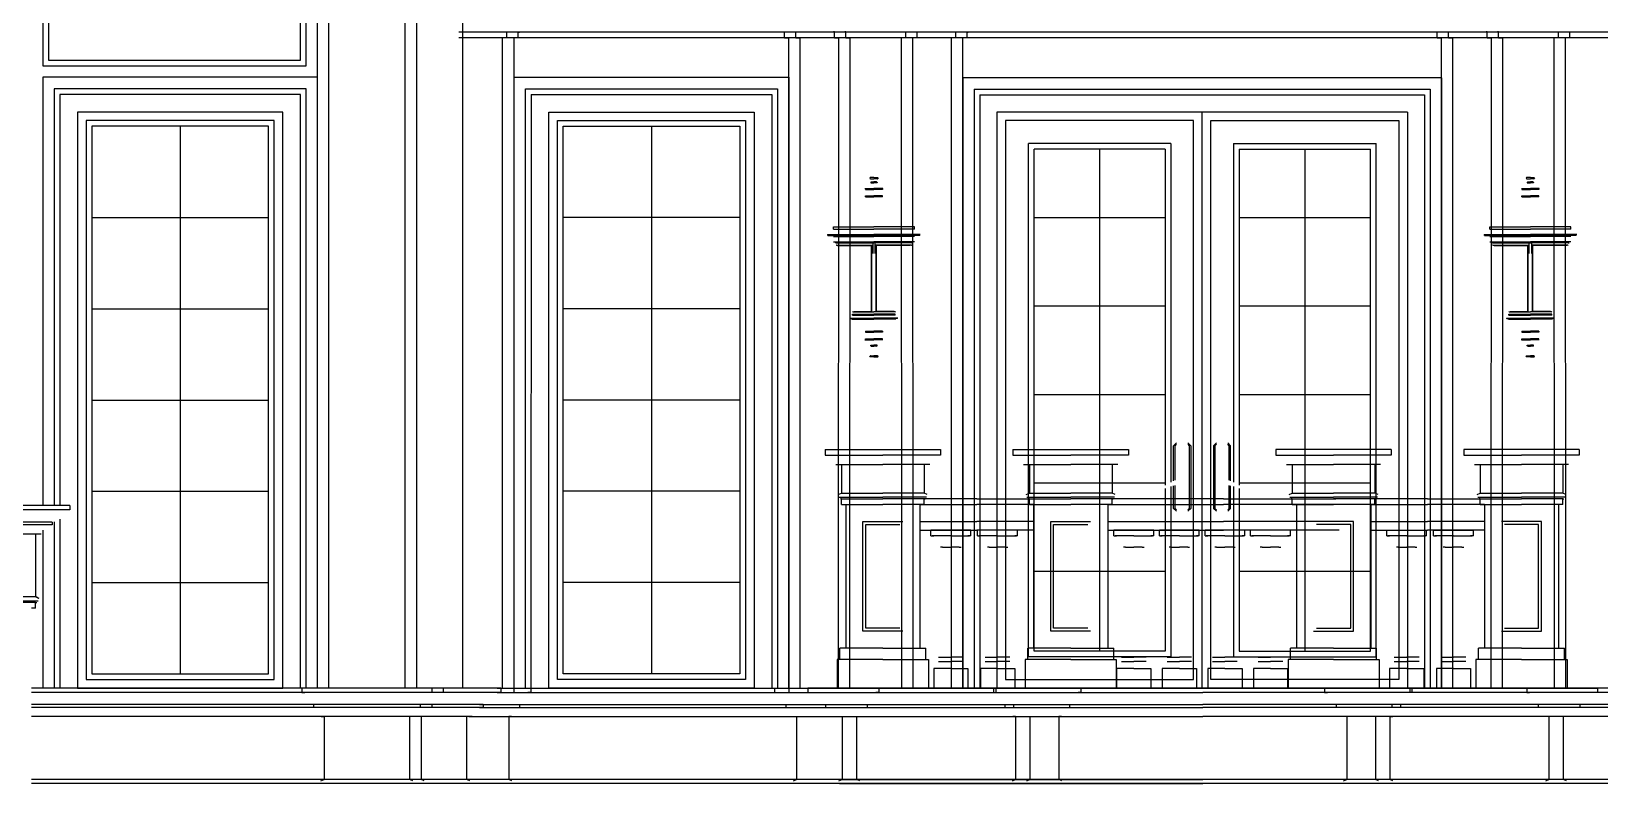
# Model space of a CAD drawing. Header units: metres. Extents: x 0 to 1539, y 0 to 641.
# Drawn here: x 871.4 to 1146.5, y 291.2 to 423.1 of the extents above; entities that cross this region are included whole.
import ezdxf

# ---------------------------------------------------------------- set-up
doc = ezdxf.new("R2010")
doc.units = ezdxf.units.M

msp = doc.modelspace()

# ---------------------------------------------------------------- linework, layer by layer
at = {"layer": 'EL-Balcony'}
for p, q in [((1010.63, 349.83), (1010.63, 348.83)), ((1030.88, 349.83), (1030.88, 348.83)), ((1043.59, 349.83), (1043.59, 348.83)), ((1063.84, 349.83), (1063.84, 348.83)), ((1089.7, 349.83), (1089.7, 348.83)), ((1109.95, 349.83), (1109.95, 348.83)), ((1122.66, 349.83), (1122.66, 348.83)), ((1142.91, 349.83), (1142.91, 348.83)), ((1010.63, 348.83), (1020.75, 348.83)), ((1012.5, 347.2), (1013.5, 347.2)), ((1013.5, 347.2), (1013.5, 342.2)), ((1013.5, 347.2), (1020.75, 347.2)), ((1030.88, 348.83), (1020.75, 348.83)), ((1028, 347.2), (1020.75, 347.2)), ((1028, 347.2), (1028, 342.2)), ((1029, 347.2), (1028, 347.2)), ((1043.59, 348.83), (1053.71, 348.83)), ((1045.46, 347.2), (1046.46, 347.2)), ((1046.46, 347.2), (1046.46, 342.2)), ((1046.46, 347.2), (1053.71, 347.2)), ((1063.84, 348.83), (1053.71, 348.83)), ((1060.96, 347.2), (1053.71, 347.2)), ((1060.96, 347.2), (1060.96, 342.2)), ((1061.96, 347.2), (1060.96, 347.2)), ((1089.7, 348.83), (1099.83, 348.83)), ((1091.58, 347.2), (1092.58, 347.2)), ((1092.58, 347.2), (1092.58, 342.2)), ((1092.58, 347.2), (1099.83, 347.2)), ((1109.95, 348.83), (1099.83, 348.83)), ((1107.08, 347.2), (1099.83, 347.2)), ((1107.08, 347.2), (1107.08, 342.2)), ((1108.08, 347.2), (1107.08, 347.2)), ((1122.66, 348.83), (1132.79, 348.83)), ((1124.54, 347.2), (1125.54, 347.2)), ((1125.54, 347.2), (1125.54, 342.2)), ((1125.54, 347.2), (1132.79, 347.2)), ((1142.91, 348.83), (1132.79, 348.83)), ((1140.04, 347.2), (1132.79, 347.2)), ((1140.04, 347.2), (1140.04, 342.2)), ((1141.04, 347.2), (1140.04, 347.2)), ((1012.95, 341.92), (1013.5, 342.2)), ((1013.06, 341.45), (1020.75, 341.45)), ((1013.5, 341.2), (1013.31, 341.2)), ((1013.5, 342.2), (1020.75, 342.2)), ((1013.5, 340.2), (1013.5, 341.2)), ((1013.5, 341.2), (1020.75, 341.2)), ((1028, 342.2), (1020.75, 342.2)), ((1028.44, 341.45), (1020.75, 341.45)), ((1028, 341.2), (1020.75, 341.2)), ((1037.23, 341.2, 1.76), (1027.83, 341.2, 1.88)), ((1028.55, 341.92), (1028, 342.2)), ((1028, 341.2), (1028.19, 341.2)), ((1028, 340.2), (1028, 341.2)), ((1037.23, 341.2, 1.52), (1046.64, 341.2, 1.65)), ((1045.92, 341.92), (1046.46, 342.2)), ((1046.02, 341.45), (1053.71, 341.45)), ((1046.46, 341.2), (1046.27, 341.2)), ((1046.46, 342.2), (1053.71, 342.2)), ((1046.46, 340.2), (1046.46, 341.2)), ((1046.46, 341.2), (1053.71, 341.2)), ((1060.96, 342.2), (1053.71, 342.2)), ((1061.4, 341.45), (1053.71, 341.45)), ((1060.96, 341.2), (1053.71, 341.2)), ((1080.52, 341.2, 1.54), (1060.79, 341.2, 1.71)), ((1061.51, 341.92), (1060.96, 342.2)), ((1060.96, 341.2), (1061.15, 341.2)), ((1060.96, 340.2), (1060.96, 341.2)), ((1080.52, 341.2, 1.54), (1100.24, 341.2, 1.71)), ((1092.03, 341.92), (1092.58, 342.2)), ((1092.14, 341.45), (1099.83, 341.45)), ((1092.58, 341.2), (1092.39, 341.2)), ((1092.58, 342.2), (1099.83, 342.2)), ((1092.58, 340.2), (1092.58, 341.2)), ((1092.58, 341.2), (1099.83, 341.2)), ((1107.08, 342.2), (1099.83, 342.2)), ((1107.51, 341.45), (1099.83, 341.45)), ((1107.08, 341.2), (1099.83, 341.2)), ((1116.31, 341.2, 1.52), (1106.9, 341.2, 1.65)), ((1107.62, 341.92), (1107.08, 342.2)), ((1107.08, 341.2), (1107.26, 341.2)), ((1107.08, 340.2), (1107.08, 341.2)), ((1116.31, 341.2, 1.76), (1125.71, 341.2, 1.88)), ((1124.99, 341.92), (1125.54, 342.2)), ((1125.1, 341.45), (1132.79, 341.45)), ((1125.54, 341.2), (1125.35, 341.2)), ((1125.54, 342.2), (1132.79, 342.2)), ((1125.54, 340.2), (1125.54, 341.2)), ((1125.54, 341.2), (1132.79, 341.2)), ((1140.04, 342.2), (1132.79, 342.2)), ((1140.48, 341.45), (1132.79, 341.45)), ((1140.04, 341.2), (1132.79, 341.2)), ((1140.59, 341.92), (1140.04, 342.2)), ((1140.04, 341.2), (1140.23, 341.2)), ((1140.04, 340.2), (1140.04, 341.2)), ((1013.5, 340.2), (1014.25, 340.2)), ((1014.25, 340.2), (1020.75, 340.2)), ((1027.25, 340.2), (1020.75, 340.2)), ((1028, 340.2), (1027.25, 340.2)), ((1046.46, 340.2), (1047.21, 340.2)), ((1047.21, 340.2), (1053.71, 340.2)), ((1060.21, 340.2), (1053.71, 340.2)), ((1060.96, 340.2), (1060.21, 340.2)), ((1092.58, 340.2), (1093.33, 340.2)), ((1093.33, 340.2), (1099.83, 340.2)), ((1106.33, 340.2), (1099.83, 340.2)), ((1107.08, 340.2), (1106.33, 340.2)), ((1125.54, 340.2), (1126.29, 340.2)), ((1126.29, 340.2), (1132.79, 340.2)), ((1139.29, 340.2), (1132.79, 340.2)), ((1140.04, 340.2), (1139.29, 340.2)), ((1027.25, 335.7, 1.83), (1037.23, 335.7, 1.85)), ((1029.19, 334.7, -2.69), (1029.19, 335.7, -2.69)), ((1036.19, 335.7, -2.69), (1029.19, 335.7, -2.69)), ((1036.19, 334.7, -2.69), (1036.19, 335.7, -2.69)), ((1047.21, 335.7, 1.6), (1037.23, 335.7, 1.61)), ((1037.39, 334.7, -2.69), (1037.39, 335.7, -2.69)), ((1044.39, 335.7, -2.69), (1037.39, 335.7, -2.69)), ((1044.39, 334.7, -2.69), (1044.39, 335.7, -2.69)), ((1060.21, 335.7, 1.65), (1080.52, 335.7, 1.76)), ((1061.27, 334.7, -2.69), (1061.27, 335.7, -2.69)), ((1068.27, 335.7, -2.69), (1061.27, 335.7, -2.69)), ((1068.27, 334.7, -2.69), (1068.27, 335.7, -2.69)), ((1069.27, 334.7, -2.69), (1069.27, 335.7, -2.69)), ((1076.27, 335.7, -2.69), (1069.27, 335.7, -2.69)), ((1076.27, 334.7, -2.69), (1076.27, 335.7, -2.69)), ((1077.27, 334.7, -2.69), (1077.27, 335.7, -2.69)), ((1084.27, 335.7, -2.69), (1077.27, 335.7, -2.69)), ((1100.82, 335.7, 1.65), (1080.52, 335.7, 1.76)), ((1084.27, 334.7, -2.69), (1084.27, 335.7, -2.69)), ((1085.27, 334.7, -2.69), (1085.27, 335.7, -2.69)), ((1092.27, 335.7, -2.69), (1085.27, 335.7, -2.69)), ((1092.27, 334.7, -2.69), (1092.27, 335.7, -2.69)), ((1106.33, 335.7, 1.6), (1116.31, 335.7, 1.61)), ((1109.15, 334.7, -2.69), (1109.15, 335.7, -2.69)), ((1109.15, 335.7, -2.69), (1116.15, 335.7, -2.69)), ((1116.15, 334.7, -2.69), (1116.15, 335.7, -2.69)), ((1126.29, 335.7, 1.83), (1116.31, 335.7, 1.85)), ((1117.35, 334.7, -2.69), (1117.35, 335.7, -2.69)), ((1117.35, 335.7, -2.69), (1124.35, 335.7, -2.69)), ((1124.35, 334.7, -2.69), (1124.35, 335.7, -2.69)), ((1029.19, 334.7, -2.69), (1029.69, 334.7, -2.69)), ((1032.69, 334.7, 23.13), (1029.4, 334.7, 23.22)), ((1032.69, 334.7, 23.13), (1035.97, 334.7, 23.22)), ((1036.19, 334.7, -2.69), (1035.69, 334.7, -2.69)), ((1037.39, 334.7, -2.69), (1037.89, 334.7, -2.69)), ((1040.89, 334.7, 23.13), (1037.61, 334.7, 23.22)), ((1040.89, 334.7, 23.13), (1044.18, 334.7, 23.22)), ((1044.39, 334.7, -2.69), (1043.89, 334.7, -2.69)), ((1061.27, 334.7, -2.69), (1061.77, 334.7, -2.69)), ((1064.77, 334.7, 23.13), (1061.49, 334.7, 23.22)), ((1064.77, 334.7, 23.13), (1068.05, 334.7, 23.22)), ((1068.27, 334.7, -2.69), (1067.77, 334.7, -2.69)), ((1069.27, 334.7, -2.69), (1069.77, 334.7, -2.69)), ((1072.77, 334.7, 23.13), (1069.49, 334.7, 23.22)), ((1072.77, 334.7, 23.13), (1076.05, 334.7, 23.22)), ((1076.27, 334.7, -2.69), (1075.77, 334.7, -2.69)), ((1077.27, 334.7, -2.69), (1077.77, 334.7, -2.69)), ((1080.77, 334.7, 23.13), (1077.49, 334.7, 23.22)), ((1080.77, 334.7, 23.13), (1084.05, 334.7, 23.22)), ((1084.27, 334.7, -2.69), (1083.77, 334.7, -2.69)), ((1085.27, 334.7, -2.69), (1085.77, 334.7, -2.69)), ((1088.77, 334.7, 23.13), (1085.49, 334.7, 23.22)), ((1088.77, 334.7, 23.13), (1092.05, 334.7, 23.22)), ((1092.27, 334.7, -2.69), (1091.77, 334.7, -2.69)), ((1109.15, 334.7, -2.69), (1109.65, 334.7, -2.69)), ((1112.65, 334.7, 23.13), (1109.36, 334.7, 23.22)), ((1112.65, 334.7, 23.13), (1115.93, 334.7, 23.22)), ((1116.15, 334.7, -2.69), (1115.65, 334.7, -2.69)), ((1117.35, 334.7, -2.69), (1117.85, 334.7, -2.69)), ((1120.85, 334.7, 23.13), (1117.57, 334.7, 23.22)), ((1120.85, 334.7, 23.13), (1124.14, 334.7, 23.22)), ((1124.35, 334.7, -2.69), (1123.85, 334.7, -2.69)), ((1031.22, 332.7, -2.69), (1030.89, 332.7, -2.69)), ((1031.22, 332.7, 23.19), (1032.69, 332.7, 23.11)), ((1034.15, 332.7, 23.19), (1032.69, 332.7, 23.11)), ((1034.15, 332.7, -2.69), (1034.49, 332.7, -2.69)), ((1039.43, 332.7, -2.69), (1039.09, 332.7, -2.69)), ((1039.43, 332.7, 23.19), (1040.89, 332.7, 23.11)), ((1042.36, 332.7, 23.19), (1040.89, 332.7, 23.11)), ((1042.36, 332.7, -2.69), (1042.69, 332.7, -2.69)), ((1063.3, 332.7, -2.69), (1062.97, 332.7, -2.69)), ((1063.3, 332.7, 23.19), (1064.77, 332.7, 23.11)), ((1066.24, 332.7, 23.19), (1064.77, 332.7, 23.11)), ((1066.24, 332.7, -2.69), (1066.57, 332.7, -2.69)), ((1071.3, 332.7, -2.69), (1070.97, 332.7, -2.69)), ((1071.3, 332.7, 23.19), (1072.77, 332.7, 23.11)), ((1074.24, 332.7, 23.19), (1072.77, 332.7, 23.11)), ((1074.24, 332.7, -2.69), (1074.57, 332.7, -2.69)), ((1079.3, 332.7, -2.69), (1078.97, 332.7, -2.69)), ((1079.3, 332.7, 23.19), (1080.77, 332.7, 23.11)), ((1082.24, 332.7, 23.19), (1080.77, 332.7, 23.11)), ((1082.24, 332.7, -2.69), (1082.57, 332.7, -2.69)), ((1087.3, 332.7, -2.69), (1086.97, 332.7, -2.69)), ((1087.3, 332.7, 23.19), (1088.77, 332.7, 23.11)), ((1090.24, 332.7, 23.19), (1088.77, 332.7, 23.11)), ((1090.24, 332.7, -2.69), (1090.57, 332.7, -2.69)), ((1111.18, 332.7, -2.69), (1110.85, 332.7, -2.69)), ((1111.18, 332.7, 23.19), (1112.65, 332.7, 23.11)), ((1114.11, 332.7, 23.19), (1112.65, 332.7, 23.11)), ((1114.11, 332.7, -2.69), (1114.45, 332.7, -2.69)), ((1119.39, 332.7, -2.69), (1119.05, 332.7, -2.69)), ((1119.39, 332.7, 23.19), (1120.85, 332.7, 23.11)), ((1122.32, 332.7, 23.19), (1120.85, 332.7, 23.11)), ((1122.32, 332.7, -2.69), (1122.65, 332.7, -2.69)), ((1013.21, 313), (1013.21, 315)), ((1014.25, 315), (1013.21, 315)), ((1020.75, 315), (1014.25, 315)), ((1020.75, 315), (1027.25, 315)), ((1027.25, 315), (1028.29, 315)), ((1028.29, 313), (1028.29, 315)), ((1046.17, 313), (1046.17, 315)), ((1047.21, 315), (1046.17, 315)), ((1053.71, 315), (1047.21, 315)), ((1053.71, 315), (1060.21, 315)), ((1060.21, 315), (1061.25, 315)), ((1061.25, 313), (1061.25, 315)), ((1092.29, 313), (1092.29, 315)), ((1093.33, 315), (1092.29, 315)), ((1099.83, 315), (1093.33, 315)), ((1099.83, 315), (1106.33, 315)), ((1106.33, 315), (1107.37, 315)), ((1107.37, 313), (1107.37, 315)), ((1125.25, 313), (1125.25, 315)), ((1126.29, 315), (1125.25, 315)), ((1132.79, 315), (1126.29, 315)), ((1132.79, 315), (1139.29, 315)), ((1139.29, 315), (1140.33, 315)), ((1140.33, 313), (1140.33, 315)), ((1020.75, 313), (1013.21, 313)), ((1020.75, 313), (1028.29, 313)), ((1029.69, 311.43, -2.55), (1029.69, 308, -2.55)), ((1032.69, 311.43, -2.6), (1029.69, 311.43, -2.52)), ((1030.52, 313.42, -2.55), (1030.74, 313.42, -2.55)), ((1030.52, 312.67, -2.52), (1032.69, 312.67, -2.68)), ((1030.74, 313.42, -2.52), (1032.69, 313.42, -2.68)), ((1034.63, 313.42, -2.52), (1032.69, 313.42, -2.68)), ((1034.85, 312.67, -2.52), (1032.69, 312.67, -2.68)), ((1032.69, 311.43, -2.6), (1035.69, 311.43, -2.52)), ((1034.85, 313.42, -2.55), (1034.63, 313.42, -2.55)), ((1035.69, 311.43, -2.55), (1035.69, 308, -2.55)), ((1037.89, 311.43, -2.55), (1037.89, 308, -2.55)), ((1040.89, 311.43, -2.6), (1037.89, 311.43, -2.52)), ((1038.73, 313.42, -2.55), (1038.95, 313.42, -2.55)), ((1038.73, 312.67, -2.52), (1040.89, 312.67, -2.68)), ((1038.95, 313.42, -2.52), (1040.89, 313.42, -2.68)), ((1042.84, 313.42, -2.52), (1040.89, 313.42, -2.68)), ((1043.06, 312.67, -2.52), (1040.89, 312.67, -2.68)), ((1040.89, 311.43, -2.6), (1043.89, 311.43, -2.52)), ((1043.06, 313.42, -2.55), (1042.84, 313.42, -2.55)), ((1043.89, 311.43, -2.55), (1043.89, 308, -2.55)), ((1053.71, 313), (1046.17, 313)), ((1053.71, 313), (1061.25, 313)), ((1061.77, 311.43, -2.55), (1061.77, 308, -2.55)), ((1064.77, 311.43, -2.6), (1061.77, 311.43, -2.52)), ((1062.61, 313.42, -2.55), (1062.82, 313.42, -2.55)), ((1062.61, 312.67, -2.52), (1064.77, 312.67, -2.68)), ((1062.82, 313.42, -2.52), (1064.77, 313.42, -2.68)), ((1066.71, 313.42, -2.52), (1064.77, 313.42, -2.68)), ((1066.93, 312.67, -2.52), (1064.77, 312.67, -2.68)), ((1064.77, 311.43, -2.6), (1067.77, 311.43, -2.52)), ((1066.93, 313.42, -2.55), (1066.71, 313.42, -2.55)), ((1067.77, 311.43, -2.55), (1067.77, 308, -2.55)), ((1069.77, 311.43, -2.55), (1069.77, 308, -2.55)), ((1072.77, 311.43, -2.6), (1069.77, 311.43, -2.52)), ((1070.61, 313.42, -2.55), (1070.82, 313.42, -2.55)), ((1070.61, 312.67, -2.52), (1072.77, 312.67, -2.68)), ((1070.82, 313.42, -2.52), (1072.77, 313.42, -2.68)), ((1074.71, 313.42, -2.52), (1072.77, 313.42, -2.68)), ((1074.93, 312.67, -2.52), (1072.77, 312.67, -2.68)), ((1072.77, 311.43, -2.6), (1075.77, 311.43, -2.52)), ((1074.93, 313.42, -2.55), (1074.71, 313.42, -2.55)), ((1075.77, 311.43, -2.55), (1075.77, 308, -2.55)), ((1077.77, 311.43, -2.55), (1077.77, 308, -2.55)), ((1080.77, 311.43, -2.6), (1077.77, 311.43, -2.52)), ((1078.61, 313.42, -2.55), (1078.82, 313.42, -2.55)), ((1078.61, 312.67, -2.52), (1080.77, 312.67, -2.68)), ((1078.82, 313.42, -2.52), (1080.77, 313.42, -2.68)), ((1082.71, 313.42, -2.52), (1080.77, 313.42, -2.68)), ((1082.93, 312.67, -2.52), (1080.77, 312.67, -2.68)), ((1080.77, 311.43, -2.6), (1083.77, 311.43, -2.52)), ((1082.93, 313.42, -2.55), (1082.71, 313.42, -2.55)), ((1083.77, 311.43, -2.55), (1083.77, 308, -2.55)), ((1085.77, 311.43, -2.55), (1085.77, 308, -2.55)), ((1088.77, 311.43, -2.6), (1085.77, 311.43, -2.52)), ((1086.61, 313.42, -2.55), (1086.82, 313.42, -2.55)), ((1086.61, 312.67, -2.52), (1088.77, 312.67, -2.68)), ((1086.82, 313.42, -2.52), (1088.77, 313.42, -2.68)), ((1090.71, 313.42, -2.52), (1088.77, 313.42, -2.68)), ((1090.93, 312.67, -2.52), (1088.77, 312.67, -2.68)), ((1088.77, 311.43, -2.6), (1091.77, 311.43, -2.52)), ((1090.93, 313.42, -2.55), (1090.71, 313.42, -2.55)), ((1091.77, 311.43, -2.55), (1091.77, 308, -2.55)), ((1099.83, 313), (1092.29, 313)), ((1099.83, 313), (1107.37, 313)), ((1109.65, 311.43, -2.55), (1109.65, 308, -2.55)), ((1112.65, 311.43, -2.6), (1109.65, 311.43, -2.52)), ((1110.48, 313.42, -2.55), (1110.7, 313.42, -2.55)), ((1110.48, 312.67, -2.52), (1112.65, 312.67, -2.68)), ((1110.7, 313.42, -2.52), (1112.65, 313.42, -2.68)), ((1114.59, 313.42, -2.52), (1112.65, 313.42, -2.68)), ((1114.81, 312.67, -2.52), (1112.65, 312.67, -2.68)), ((1112.65, 311.43, -2.6), (1115.65, 311.43, -2.52)), ((1114.81, 313.42, -2.55), (1114.59, 313.42, -2.55)), ((1115.65, 311.43, -2.55), (1115.65, 308, -2.55)), ((1117.85, 311.43, -2.55), (1117.85, 308, -2.55)), ((1120.85, 311.43, -2.6), (1117.85, 311.43, -2.52)), ((1118.69, 313.42, -2.55), (1118.91, 313.42, -2.55)), ((1118.69, 312.67, -2.52), (1120.85, 312.67, -2.68)), ((1118.91, 313.42, -2.52), (1120.85, 313.42, -2.68)), ((1122.8, 313.42, -2.52), (1120.85, 313.42, -2.68)), ((1123.02, 312.67, -2.52), (1120.85, 312.67, -2.68)), ((1120.85, 311.43, -2.6), (1123.85, 311.43, -2.52)), ((1123.02, 313.42, -2.55), (1122.8, 313.42, -2.55)), ((1123.85, 311.43, -2.55), (1123.85, 308, -2.55)), ((1132.79, 313), (1125.25, 313)), ((1132.79, 313), (1140.33, 313)), ((1014.25, 308), (1020.75, 308)), ((1027.25, 308), (1020.75, 308)), ((1029.69, 308, -2.55), (1035.69, 308, -2.69)), ((1035.69, 308, -2.69), (1035.69, 308, -2.69)), ((1037.89, 308, -2.55), (1043.89, 308, -2.69)), ((1043.89, 308, -2.69), (1043.89, 308, -2.69)), ((1047.21, 308), (1053.71, 308)), ((1060.21, 308), (1053.71, 308)), ((1061.77, 308, -2.55), (1067.77, 308, -2.69)), ((1067.77, 308, -2.69), (1067.77, 308, -2.69)), ((1069.77, 308, -2.55), (1075.77, 308, -2.69)), ((1075.77, 308, -2.69), (1075.77, 308, -2.69)), ((1077.77, 308, -2.55), (1083.77, 308, -2.69)), ((1083.77, 308, -2.69), (1083.77, 308, -2.69)), ((1085.77, 308, -2.55), (1091.77, 308, -2.69)), ((1091.77, 308, -2.69), (1091.77, 308, -2.69)), ((1093.33, 308), (1099.83, 308)), ((1106.33, 308), (1099.83, 308)), ((1109.65, 308, -2.69), (1109.65, 308, -2.69)), ((1115.65, 308, -2.55), (1109.65, 308, -2.69)), ((1117.85, 308, -2.69), (1117.85, 308, -2.69)), ((1123.85, 308, -2.55), (1117.85, 308, -2.69)), ((1126.29, 308), (1132.79, 308)), ((1139.29, 308), (1132.79, 308))]:
    msp.add_line(p, q, dxfattribs=at)
at = {"layer": 'EL-Balcony', "color": 8}
for p, q in [((1027.25, 340.2, 1.89), (1037.23, 340.2, 1.76)), ((1047.21, 340.2, 1.65), (1037.23, 340.2, 1.52)), ((1060.21, 340.2, 1.71), (1080.52, 340.2, 1.54)), ((1100.82, 340.2, 1.71), (1080.52, 340.2, 1.54)), ((1106.33, 340.2, 1.65), (1116.31, 340.2, 1.52)), ((1126.29, 340.2, 1.89), (1116.31, 340.2, 1.76)), ((1027.25, 337.2, 4.51), (1037.23, 337.2, 4.37)), ((1047.21, 337.2, 4.27), (1037.23, 337.2, 4.14)), ((1060.21, 337.2, 4.33), (1080.52, 337.2, 4.16)), ((1100.82, 337.2, 4.33), (1080.52, 337.2, 4.16)), ((1106.33, 337.2, 4.27), (1116.31, 337.2, 4.14)), ((1126.29, 337.2, 4.51), (1116.31, 337.2, 4.37))]:
    msp.add_line(p, q, dxfattribs=at)
at = {"layer": 'EL-Balcony'}
for points in [[(1010.63, 349.83), (1030.88, 349.83)], [(1043.59, 349.83), (1063.84, 349.83)], [(1109.95, 349.83), (1089.7, 349.83)], [(1142.91, 349.83), (1122.66, 349.83)], [(1014.25, 340.2), (1014.25, 315)], [(1027.25, 340.2), (1027.25, 315)], [(1047.21, 340.2), (1047.21, 315)], [(1060.21, 340.2), (1060.21, 315)], [(1093.33, 340.2), (1093.33, 315)], [(1106.33, 340.2), (1106.33, 315)], [(1126.29, 340.2), (1126.29, 315)], [(1139.29, 340.2), (1139.29, 315)], [(1024.25, 318), (1017.25, 318), (1017.25, 337.2), (1024.25, 337.2)], [(1023.75, 318.5), (1017.75, 318.5), (1017.75, 336.7), (1023.75, 336.7)], [(1057.21, 318), (1050.21, 318), (1050.21, 337.2), (1057.21, 337.2)], [(1056.71, 318.5), (1050.71, 318.5), (1050.71, 336.7), (1056.71, 336.7)], [(1096.33, 318), (1103.33, 318), (1103.33, 337.2), (1096.33, 337.2)], [(1096.83, 318.5), (1102.83, 318.5), (1102.83, 336.7), (1096.83, 336.7)], [(1129.29, 318), (1136.29, 318), (1136.29, 337.2), (1129.29, 337.2)], [(1129.79, 318.5), (1135.79, 318.5), (1135.79, 336.7), (1129.79, 336.7)], [(1013.21, 313), (1012.75, 313), (1012.75, 308), (1014.25, 308)], [(1028.29, 313), (1028.75, 313), (1028.75, 308), (1027.25, 308)], [(1046.17, 313), (1045.71, 313), (1045.71, 308), (1047.21, 308)], [(1061.25, 313), (1061.71, 313), (1061.71, 308), (1060.21, 308)], [(1092.29, 313), (1091.83, 313), (1091.83, 308), (1093.33, 308)], [(1107.37, 313), (1107.83, 313), (1107.83, 308), (1106.33, 308)], [(1125.25, 313), (1124.79, 313), (1124.79, 308), (1126.29, 308)], [(1140.33, 313), (1140.79, 313), (1140.79, 308), (1139.29, 308)]]:
    msp.add_lwpolyline(points, dxfattribs=at)
at = {"layer": 'EL-Door'}
for p, q in [((1058.78, 402.5), (1058.78, 314.5, -1.02)), ((1094.78, 402.5), (1094.78, 314.5, -1.02)), ((1047.3, 390.5, -1.02), (1070.26, 390.5, -1.02)), ((1083.3, 390.5, -1.02), (1106.26, 390.5, -1.02)), ((1047.3, 375, -1.02), (1070.26, 375, -1.02)), ((1083.3, 375, -1.02), (1106.26, 375, -1.02)), ((1047.3, 359.5, -1.02), (1070.26, 359.5, -1.02)), ((1083.3, 359.5, -1.02), (1106.26, 359.5, -1.02)), ((1047.3, 344, -1.02), (1070.26, 344, -1.02)), ((1083.3, 344, -1.02), (1106.26, 344, -1.02)), ((1047.3, 328.5, -1.02), (1070.26, 328.5, -1.02)), ((1083.3, 328.5, -1.02), (1106.26, 328.5, -1.02))]:
    msp.add_line(p, q, dxfattribs=at)
at = {"layer": 'EL-Door', "color": 1}
for points in [[(1040.77, 409), (1040.77, 308), (1112.77, 308)], [(1112.77, 409), (1040.77, 409)], [(1076.77, 308), (1076.77, 409)], [(1112.77, 409), (1112.77, 308)]]:
    msp.add_lwpolyline(points, dxfattribs=at)
at = {"layer": 'EL-Door', "color": 8}
for points in [[(1042.27, 407.5), (1042.27, 309.5), (1075.27, 309.5), (1075.27, 407.5)], [(1111.27, 407.5), (1111.27, 309.5), (1078.27, 309.5), (1078.27, 407.5)]]:
    msp.add_lwpolyline(points, close=True, dxfattribs=at)
at = {"layer": 'EL-Door', "elevation": -1.02}
for points in [[(1071.26, 343.33), (1071.26, 313.5), (1046.3, 313.5), (1046.3, 403.5)], [(1070.26, 343), (1070.26, 314.5), (1047.3, 314.5), (1047.3, 402.5)], [(1070.26, 402.5), (1070.26, 343.58)], [(1071.26, 403.5), (1071.26, 344.08)], [(1082.26, 343.33), (1082.26, 313.5), (1107.3, 313.5), (1107.3, 403.5)], [(1082.26, 403.5), (1082.26, 344.08)], [(1083.26, 343), (1083.26, 314.5), (1106.3, 314.5), (1106.3, 402.5)], [(1083.26, 402.5), (1083.26, 343.58)]]:
    msp.add_lwpolyline(points, dxfattribs=at)
at = {"layer": 'EL-Door'}
for points in [[(1071.26, 403.5), (1046.3, 403.5)], [(1070.26, 402.5), (1047.3, 402.5)], [(1082.26, 403.5), (1107.3, 403.5)], [(1083.26, 402.5), (1106.3, 402.5)]]:
    msp.add_lwpolyline(points, dxfattribs=at)
at = {"layer": 'EL-Door', "color": 8, "ltscale": 0.5, "elevation": -1.02}
for points in [[(1071.76, 344.34), (1071.76, 350.5), (1072.26, 351)], [(1072.01, 344.44), (1072.01, 350.5), (1072.26, 350.75)], [(1074.26, 351), (1074.76, 350.5), (1074.76, 339.5), (1074.26, 339)], [(1074.26, 350.75), (1074.51, 350.5), (1074.51, 339.5), (1074.26, 339.25)], [(1079.26, 351), (1078.76, 350.5), (1078.76, 339.5), (1079.26, 339)], [(1079.26, 350.75), (1079.01, 350.5), (1079.01, 339.5), (1079.26, 339.25)], [(1081.76, 344.34), (1081.76, 350.5), (1081.26, 351)], [(1081.51, 344.44), (1081.51, 350.5), (1081.26, 350.75)], [(1072.26, 339), (1071.76, 339.5), (1071.76, 343.47)], [(1072.26, 339.25), (1072.01, 339.5), (1072.01, 343.51)], [(1081.26, 339.25), (1081.51, 339.5), (1081.51, 343.51)], [(1081.26, 339), (1081.76, 339.5), (1081.76, 343.47)]]:
    msp.add_lwpolyline(points, dxfattribs=at)
at = {"layer": 'EL-Window'}
for p, q in [((897.5, 406.5), (897.5, 310.5)), ((980.17, 406.5), (980.17, 310.5)), ((882, 390.5), (913, 390.5)), ((995.67, 390.5), (964.67, 390.5)), ((882, 374.5), (913, 374.5)), ((995.67, 374.5), (964.67, 374.5)), ((882, 358.5), (913, 358.5)), ((995.67, 358.5), (964.67, 358.5)), ((882, 342.5), (913, 342.5)), ((995.67, 342.5), (964.67, 342.5)), ((882, 326.5), (913, 326.5)), ((995.67, 326.5), (964.67, 326.5))]:
    msp.add_line(p, q, dxfattribs=at)
at = {"layer": 'EL-Window', "color": 1}
for points in [[(879.5, 409), (879.5, 308), (915.5, 308), (915.5, 409)], [(998.17, 409), (998.17, 308), (962.17, 308), (962.17, 409)]]:
    msp.add_lwpolyline(points, close=True, dxfattribs=at)
at = {"layer": 'EL-Window', "color": 8}
for points in [[(881, 407.5), (881, 309.5), (914, 309.5), (914, 407.5)], [(996.67, 407.5), (996.67, 309.5), (963.67, 309.5), (963.67, 407.5)], [(882, 406.5), (882, 310.5), (913, 310.5), (913, 406.5)], [(995.67, 406.5), (995.67, 310.5), (964.67, 310.5), (964.67, 406.5)]]:
    msp.add_lwpolyline(points, close=True, dxfattribs=at)
at = {"layer": 'FP-Hatch'}
for p, q in [((1018.6, 397.32), (1018.54, 397.32)), ((1018.6, 397.32), (1019.2, 397.32)), ((1019.2, 397.51), (1018.62, 397.51)), ((1018.64, 396.57), (1019.2, 396.57)), ((1018.73, 396.76), (1019.2, 396.76)), ((1019.2, 397.51), (1019.78, 397.51)), ((1019.8, 397.32), (1019.2, 397.32)), ((1019.67, 396.76), (1019.2, 396.76)), ((1019.76, 396.57), (1019.2, 396.57)), ((1019.8, 397.32), (1019.86, 397.32)), ((1133.74, 397.32), (1133.68, 397.32)), ((1133.74, 397.32), (1134.34, 397.32)), ((1134.34, 397.51), (1133.76, 397.51)), ((1133.78, 396.57), (1134.34, 396.57)), ((1133.87, 396.76), (1134.34, 396.76)), ((1134.34, 397.51), (1134.92, 397.51)), ((1134.94, 397.32), (1134.34, 397.32)), ((1134.81, 396.76), (1134.34, 396.76)), ((1134.9, 396.57), (1134.34, 396.57)), ((1134.94, 397.32), (1135, 397.32)), ((1017.63, 395.62), (1017.7, 395.62)), ((1017.7, 395.62), (1019.2, 395.62)), ((1017.7, 395.43), (1019.2, 395.43)), ((1017.7, 394.12), (1019.2, 394.12)), ((1017.89, 394.31), (1019.2, 394.31)), ((1020.7, 395.62), (1019.2, 395.62)), ((1020.7, 395.43), (1019.2, 395.43)), ((1020.51, 394.31), (1019.2, 394.31)), ((1020.7, 394.12), (1019.2, 394.12)), ((1020.77, 395.62), (1020.7, 395.62)), ((1132.77, 395.62), (1132.84, 395.62)), ((1132.84, 395.62), (1134.34, 395.62)), ((1132.84, 395.43), (1134.34, 395.43)), ((1132.84, 394.12), (1134.34, 394.12)), ((1133.03, 394.31), (1134.34, 394.31)), ((1135.84, 395.62), (1134.34, 395.62)), ((1135.84, 395.43), (1134.34, 395.43)), ((1135.65, 394.31), (1134.34, 394.31)), ((1135.84, 394.12), (1134.34, 394.12)), ((1135.91, 395.62), (1135.84, 395.62)), ((1012.08, 388.49), (1012.08, 388.87)), ((1012.08, 388.87), (1019.2, 388.87)), ((1012.08, 388.49), (1019.2, 388.49)), ((1026.33, 388.87), (1019.2, 388.87)), ((1026.33, 388.49), (1019.2, 388.49)), ((1026.33, 388.49), (1026.33, 388.87)), ((1127.21, 388.49), (1127.21, 388.87)), ((1127.21, 388.87), (1134.34, 388.87)), ((1127.21, 388.49), (1134.34, 388.49)), ((1141.46, 388.87), (1134.34, 388.87)), ((1141.46, 388.49), (1134.34, 388.49)), ((1141.46, 388.49), (1141.46, 388.87)), ((1011.07, 387.54), (1011.14, 387.54)), ((1011.14, 387.37), (1011.14, 387.54)), ((1011.14, 387.54), (1019.2, 387.54)), ((1011.14, 387.37), (1011.89, 387.37)), ((1011.89, 387.37), (1019.2, 387.37)), ((1012.08, 387.18), (1019.2, 387.18)), ((1012.08, 386.24), (1012.23, 386.24)), ((1012.23, 386.24), (1019.2, 386.24)), ((1012.56, 386.06), (1012.41, 386.06)), ((1012.56, 386.06), (1019.2, 386.06)), ((1012.65, 385.68), (1012.57, 385.68)), ((1012.65, 385.68), (1019.01, 385.68)), ((1012.83, 385.61), (1018.75, 385.61)), ((1018.75, 373.96), (1018.75, 385.68)), ((1018.83, 373.96), (1018.83, 385.68)), ((1027.26, 387.54), (1019.2, 387.54)), ((1026.51, 387.37), (1019.2, 387.37)), ((1026.33, 387.18), (1019.2, 387.18)), ((1026.18, 386.24), (1019.2, 386.24)), ((1025.84, 386.06), (1019.2, 386.06)), ((1025.76, 385.68), (1019.39, 385.68)), ((1019.58, 373.96), (1019.58, 385.68)), ((1019.65, 373.96), (1019.65, 385.68)), ((1025.57, 385.61), (1019.65, 385.61)), ((1025.76, 385.68), (1025.83, 385.68)), ((1025.84, 386.06), (1025.99, 386.06)), ((1026.33, 386.24), (1026.18, 386.24)), ((1027.26, 387.37), (1026.51, 387.37)), ((1027.26, 387.37), (1027.26, 387.54)), ((1027.33, 387.54), (1027.26, 387.54)), ((1126.21, 387.54), (1126.28, 387.54)), ((1126.28, 387.37), (1126.28, 387.54)), ((1126.28, 387.54), (1134.34, 387.54)), ((1126.28, 387.37), (1127.03, 387.37)), ((1127.03, 387.37), (1134.34, 387.37)), ((1127.21, 387.18), (1134.34, 387.18)), ((1127.21, 386.24), (1127.36, 386.24)), ((1127.36, 386.24), (1134.34, 386.24)), ((1127.7, 386.06), (1127.55, 386.06)), ((1127.7, 386.06), (1134.34, 386.06)), ((1127.78, 385.68), (1127.71, 385.68)), ((1127.78, 385.68), (1134.15, 385.68)), ((1127.97, 385.61), (1133.89, 385.61)), ((1133.89, 373.96), (1133.89, 385.68)), ((1133.96, 373.96), (1133.96, 385.68)), ((1142.4, 387.54), (1134.34, 387.54)), ((1141.65, 387.37), (1134.34, 387.37)), ((1141.46, 387.18), (1134.34, 387.18)), ((1141.31, 386.24), (1134.34, 386.24)), ((1140.98, 386.06), (1134.34, 386.06)), ((1140.89, 385.68), (1134.53, 385.68)), ((1134.71, 373.96), (1134.71, 385.68)), ((1134.79, 373.96), (1134.79, 385.68)), ((1140.71, 385.61), (1134.79, 385.61)), ((1140.89, 385.68), (1140.97, 385.68)), ((1140.98, 386.06), (1141.13, 386.06)), ((1141.46, 386.24), (1141.31, 386.24)), ((1142.4, 387.37), (1141.65, 387.37)), ((1142.4, 387.37), (1142.4, 387.54)), ((1142.47, 387.54), (1142.4, 387.54)), ((1014.99, 372.87), (1015.06, 372.87)), ((1015.06, 372.78), (1015.06, 372.87)), ((1015.06, 372.87), (1019.2, 372.87)), ((1015.06, 372.78), (1015.25, 372.78)), ((1015.25, 372.78), (1019.2, 372.78)), ((1015.34, 372.69), (1016.08, 372.69)), ((1015.5, 373.96), (1015.43, 373.93)), ((1015.45, 373.4), (1015.45, 373.58)), ((1015.45, 373.58), (1019.2, 373.58)), ((1015.45, 373.4), (1019.2, 373.4)), ((1015.5, 373.96), (1019.2, 373.96)), ((1015.67, 374.03), (1018.75, 374.03)), ((1016.08, 372.69), (1019.2, 372.69)), ((1022.9, 373.96), (1019.2, 373.96)), ((1022.95, 373.58), (1019.2, 373.58)), ((1022.95, 373.4), (1019.2, 373.4)), ((1023.34, 372.87), (1019.2, 372.87)), ((1023.15, 372.78), (1019.2, 372.78)), ((1022.32, 372.69), (1019.2, 372.69)), ((1022.73, 374.03), (1019.65, 374.03)), ((1023.06, 372.69), (1022.32, 372.69)), ((1022.9, 373.96), (1022.97, 373.93)), ((1022.95, 373.4), (1022.95, 373.58)), ((1023.34, 372.78), (1023.15, 372.78)), ((1023.34, 372.78), (1023.34, 372.87)), ((1023.41, 372.87), (1023.34, 372.87)), ((1130.13, 372.87), (1130.2, 372.87)), ((1130.2, 372.78), (1130.2, 372.87)), ((1130.2, 372.87), (1134.34, 372.87)), ((1130.2, 372.78), (1130.39, 372.78)), ((1130.39, 372.78), (1134.34, 372.78)), ((1130.48, 372.69), (1131.22, 372.69)), ((1130.64, 373.96), (1130.57, 373.93)), ((1130.59, 373.4), (1130.59, 373.58)), ((1130.59, 373.58), (1134.34, 373.58)), ((1130.59, 373.4), (1134.34, 373.4)), ((1130.64, 373.96), (1134.34, 373.96)), ((1130.81, 374.03), (1133.89, 374.03)), ((1131.22, 372.69), (1134.34, 372.69)), ((1138.04, 373.96), (1134.34, 373.96)), ((1138.09, 373.58), (1134.34, 373.58)), ((1138.09, 373.4), (1134.34, 373.4)), ((1138.48, 372.87), (1134.34, 372.87)), ((1138.29, 372.78), (1134.34, 372.78)), ((1137.46, 372.69), (1134.34, 372.69)), ((1137.87, 374.03), (1134.79, 374.03)), ((1138.2, 372.69), (1137.46, 372.69)), ((1138.04, 373.96), (1138.11, 373.93)), ((1138.09, 373.4), (1138.09, 373.58)), ((1138.48, 372.78), (1138.29, 372.78)), ((1138.48, 372.78), (1138.48, 372.87)), ((1138.55, 372.87), (1138.48, 372.87)), ((1017.63, 369.08), (1017.7, 369.08)), ((1017.7, 370.58), (1019.2, 370.58)), ((1017.7, 369.26), (1019.2, 369.26)), ((1017.7, 369.08), (1019.2, 369.08)), ((1017.89, 370.39), (1019.2, 370.39)), ((1020.7, 370.58), (1019.2, 370.58)), ((1020.51, 370.39), (1019.2, 370.39)), ((1020.7, 369.26), (1019.2, 369.26)), ((1020.7, 369.08), (1019.2, 369.08)), ((1020.77, 369.08), (1020.7, 369.08)), ((1132.77, 369.08), (1132.84, 369.08)), ((1132.84, 370.58), (1134.34, 370.58)), ((1132.84, 369.26), (1134.34, 369.26)), ((1132.84, 369.08), (1134.34, 369.08)), ((1133.03, 370.39), (1134.34, 370.39)), ((1135.84, 370.58), (1134.34, 370.58)), ((1135.65, 370.39), (1134.34, 370.39)), ((1135.84, 369.26), (1134.34, 369.26)), ((1135.84, 369.08), (1134.34, 369.08)), ((1135.91, 369.08), (1135.84, 369.08)), ((1018.6, 366.25), (1018.54, 366.25)), ((1018.6, 366.25), (1019.2, 366.25)), ((1019.2, 366.06), (1018.62, 366.06)), ((1018.64, 368.12), (1019.2, 368.12)), ((1018.73, 367.94), (1019.2, 367.94)), ((1019.76, 368.12), (1019.2, 368.12)), ((1019.67, 367.94), (1019.2, 367.94)), ((1019.8, 366.25), (1019.2, 366.25)), ((1019.2, 366.06), (1019.78, 366.06)), ((1019.8, 366.25), (1019.86, 366.25)), ((1133.74, 366.25), (1133.68, 366.25)), ((1133.74, 366.25), (1134.34, 366.25)), ((1134.34, 366.06), (1133.76, 366.06)), ((1133.78, 368.12), (1134.34, 368.12)), ((1133.87, 367.94), (1134.34, 367.94)), ((1134.9, 368.12), (1134.34, 368.12)), ((1134.81, 367.94), (1134.34, 367.94)), ((1134.94, 366.25), (1134.34, 366.25)), ((1134.34, 366.06), (1134.92, 366.06)), ((1134.94, 366.25), (1135, 366.25))]:
    msp.add_line(p, q, dxfattribs=at)
for points in [[(1018.62, 397.51), (1018.54, 397.51), (1018.45, 397.41), (1018.45, 397.41), (1018.54, 397.32)], [(1018.73, 396.76), (1018.64, 396.66), (1018.64, 396.57)], [(1019.67, 396.76), (1019.76, 396.66), (1019.76, 396.57)], [(1019.78, 397.51), (1019.86, 397.51), (1019.95, 397.41), (1019.95, 397.41), (1019.86, 397.32)], [(1133.76, 397.51), (1133.68, 397.51), (1133.59, 397.41), (1133.59, 397.41), (1133.68, 397.32)], [(1133.87, 396.76), (1133.78, 396.66), (1133.78, 396.57)], [(1134.81, 396.76), (1134.9, 396.66), (1134.9, 396.57)], [(1134.92, 397.51), (1135, 397.51), (1135.09, 397.41), (1135.09, 397.41), (1135, 397.32)], [(1017.7, 395.62), (1017.7, 395.43)], [(1017.7, 394.12), (1017.7, 394.31), (1017.89, 394.31)], [(1020.7, 394.12), (1020.7, 394.31), (1020.51, 394.31)], [(1020.7, 395.62), (1020.7, 395.43)], [(1132.84, 395.62), (1132.84, 395.43)], [(1132.84, 394.12), (1132.84, 394.31), (1133.03, 394.31)], [(1135.84, 394.12), (1135.84, 394.31), (1135.65, 394.31)], [(1135.84, 395.62), (1135.84, 395.43)], [(1019.39, 384.18), (1019.39, 386.06), (1019.01, 386.06), (1019.01, 384.18)], [(1134.15, 384.18), (1134.15, 386.06), (1134.53, 386.06), (1134.53, 384.18)], [(1017.7, 370.58), (1017.7, 370.39), (1017.89, 370.39)], [(1017.7, 369.08), (1017.7, 369.26)], [(1020.7, 370.58), (1020.7, 370.39), (1020.51, 370.39)], [(1020.7, 369.08), (1020.7, 369.26)], [(1132.84, 370.58), (1132.84, 370.39), (1133.03, 370.39)], [(1132.84, 369.08), (1132.84, 369.26)], [(1135.84, 370.58), (1135.84, 370.39), (1135.65, 370.39)], [(1135.84, 369.08), (1135.84, 369.26)], [(1018.62, 366.06), (1018.54, 366.06), (1018.45, 366.16), (1018.45, 366.16), (1018.54, 366.25)], [(1018.73, 367.94), (1018.64, 368.03), (1018.64, 368.12)], [(1019.67, 367.94), (1019.76, 368.03), (1019.76, 368.12)], [(1019.78, 366.06), (1019.86, 366.06), (1019.95, 366.16), (1019.95, 366.16), (1019.86, 366.25)], [(1133.76, 366.06), (1133.68, 366.06), (1133.59, 366.16), (1133.59, 366.16), (1133.68, 366.25)], [(1133.87, 367.94), (1133.78, 368.03), (1133.78, 368.12)], [(1134.81, 367.94), (1134.9, 368.03), (1134.9, 368.12)], [(1134.92, 366.06), (1135, 366.06), (1135.09, 366.16), (1135.09, 366.16), (1135, 366.25)]]:
    msp.add_lwpolyline(points, dxfattribs=at)
at = {"layer": 'FP-Proposed Wall', "color": 8}
for p, q in [((937, 308), (937, 435.88)), ((1222.13, 423), (946.38, 423)), ((954.07, 308), (954.07, 422)), ((954.82, 422), (954.07, 422)), ((954.82, 422), (954.82, 423)), ((1005.51, 422), (1005.51, 423)), ((1005.51, 422), (1006.26, 422)), ((1014.28, 423.04), (1014.09, 423.04)), ((1014.28, 422.04), (1014.28, 423.04)), ((1014.28, 422.04), (1015.03, 422.04)), ((1014.96, 308.04), (1015.03, 422.04)), ((1024.79, 422.04), (1024.04, 422.04)), ((1024.1, 308.04), (1024.04, 422.04)), ((1024.78, 423.04), (1024.97, 423.04)), ((1024.79, 422.04), (1024.78, 423.04)), ((1033.55, 422), (1032.8, 422)), ((1033.55, 422), (1033.55, 423)), ((1119.99, 422), (1119.99, 423)), ((1119.99, 422), (1120.74, 422)), ((1128.76, 423.04), (1128.57, 423.04)), ((1128.75, 422.04), (1128.76, 423.04)), ((1128.75, 422.04), (1129.5, 422.04)), ((1129.44, 308.04), (1129.5, 422.04)), ((1139.26, 422.04), (1138.51, 422.04)), ((1138.58, 308.04), (1138.51, 422.04)), ((1139.26, 423.04), (1139.45, 423.04)), ((1139.26, 422.04), (1139.26, 423.04)), ((959.07, 412.1), (959.01, 307.25)), ((877.15, 339.25), (822.25, 339.25)), ((875.03, 337.12), (816.38, 337.12)), ((875.03, 336.63), (824.41, 336.63)), ((872.75, 335), (872.25, 335)), ((872.59, 323.25), (818.82, 323.25)), ((872.15, 324), (827.25, 324)), ((872.15, 323), (827.25, 323)), ((872.8, 323.72), (872.25, 324)), ((952.75, 307.25), (871.4, 307.25)), ((918.87, 308), (918.87, 307.25)), ((918.87, 307.25), (919.37, 307.25)), ((941.63, 307.25), (941.13, 307.25)), ((941.63, 308), (941.63, 307.25)), ((953.13, 307.25), (1076.88, 307.25)), ((959.01, 307.25), (958.51, 307.25)), ((1001.75, 308), (1001.75, 307.25)), ((1001.75, 307.25), (1002.25, 307.25)), ((1008.6, 307.25), (1076.87, 307.25, -0.34)), ((1008.6, 307.25), (1076.87, 307.25, -1.84)), ((1020.04, 307.25, -0.34), (1019.54, 307.25, -0.34)), ((1020.04, 308, -0.34), (1020.04, 307.25, -0.34)), ((1040.17, 308, -0.34), (1040.17, 307.25, -0.34)), ((1040.17, 307.25, -0.34), (1040.67, 307.25, -0.34)), ((1055.5, 307.25), (1055, 307.25)), ((1055.5, 308), (1055.5, 307.25)), ((1145.12, 307.25), (1076.87, 307.25, -1.84)), ((1145.12, 307.25), (1076.87, 307.25, -0.34)), ((1206.63, 307.25), (1076.88, 307.25)), ((1098.24, 308), (1098.24, 307.25)), ((1098.24, 307.25), (1098.74, 307.25)), ((1113.57, 307.25, -0.34), (1113.07, 307.25, -0.34)), ((1113.57, 308, -0.34), (1113.57, 307.25, -0.34)), ((1133.71, 308, -0.34), (1133.71, 307.25, -0.34)), ((1133.71, 307.25, -0.34), (1134.21, 307.25, -0.34)), ((950.63, 305.12), (871.4, 305.12)), ((950.63, 304.62), (871.4, 304.62)), ((920.88, 305.12), (920.88, 304.62)), ((922.25, 303), (922.75, 303)), ((922.75, 303), (922.75, 292)), ((937.75, 303), (937.75, 292)), ((938.25, 303), (937.75, 303)), ((939.63, 305.12), (939.63, 304.62)), ((950, 305.12), (1076.88, 305.12)), ((950, 304.62), (1076.88, 304.62)), ((955.13, 303), (955.13, 292)), ((955.63, 303), (955.13, 303)), ((957.01, 305.12), (957.01, 304.62)), ((1003.76, 305.12), (1003.76, 304.62)), ((1005.13, 303), (1005.63, 303)), ((1005.63, 303), (1005.63, 292)), ((1010.73, 305.12), (1076.87, 305.12, -0.34)), ((1010.73, 305.12), (1076.87, 305.12, -1.81)), ((1010.73, 304.62), (1076.87, 304.62, -0.34)), ((1010.73, 304.62), (1076.87, 304.62, -1.81)), ((1016.16, 303, -0.34), (1016.16, 292, -0.34)), ((1016.16, 303, -0.34), (1016.66, 303, -0.34)), ((1018.03, 305.12, -0.34), (1018.03, 304.62, -0.34)), ((1042.18, 305.12, -0.34), (1042.18, 304.62, -0.34)), ((1044.05, 303, -0.34), (1043.55, 303, -0.34)), ((1044.05, 303, -0.34), (1044.05, 292, -0.34)), ((1051.62, 303), (1051.62, 292)), ((1052.12, 303), (1051.62, 303)), ((1053.5, 305.12), (1053.5, 304.62)), ((1143, 305.12), (1076.87, 305.12, -1.81)), ((1143, 305.12), (1076.87, 305.12, -0.34)), ((1143, 304.62), (1076.87, 304.62, -1.81)), ((1143, 304.62), (1076.87, 304.62, -0.34)), ((1206.63, 305.12), (1076.88, 305.12)), ((1205.97, 304.62), (1076.88, 304.62)), ((1100.25, 305.12), (1100.25, 304.62)), ((1102.12, 303), (1101.62, 303)), ((1102.12, 303), (1102.12, 292)), ((1109.69, 303, -0.34), (1109.69, 292, -0.34)), ((1109.69, 303, -0.34), (1110.19, 303, -0.34)), ((1111.57, 305.12, -0.34), (1111.57, 304.62, -0.34)), ((1135.71, 305.12, -0.34), (1135.71, 304.62, -0.34)), ((1137.59, 303, -0.34), (1137.09, 303, -0.34)), ((1137.59, 303, -0.34), (1137.59, 292, -0.34)), ((1470.13, 292), (871.4, 292)), ((922.2, 291.72), (922.75, 292)), ((938.3, 291.72), (937.75, 292)), ((955.68, 291.72), (955.13, 292)), ((1005.08, 291.72), (1005.63, 292)), ((1013.6, 292), (1076.87, 292, -0.34)), ((1013.6, 292), (1076.87, 292, -0.34)), ((1016.71, 291.72, -0.34), (1016.16, 292, -0.34)), ((1043.5, 291.72, -0.34), (1044.05, 292, -0.34)), ((1052.17, 291.72), (1051.62, 292)), ((1140.12, 292), (1076.87, 292, -0.34)), ((1140.12, 292), (1076.87, 292, -0.34)), ((1101.57, 291.72), (1102.12, 292)), ((1110.24, 291.72, -0.34), (1109.69, 292, -0.34)), ((1137.04, 291.72, -0.34), (1137.59, 292, -0.34)), ((1470.57, 291.25), (871.4, 291.25)), ((1013.16, 291.25), (1076.87, 291.25, -0.34)), ((1013.16, 291.25), (1076.87, 291.25, -0.34)), ((1140.56, 291.25), (1076.87, 291.25, -0.34)), ((1140.56, 291.25), (1076.87, 291.25, -0.34))]:
    msp.add_line(p, q, dxfattribs=at)
at = {"layer": 'FP-Proposed Wall', "color": 1}
for p, q in [((1221.38, 422), (946.38, 422)), ((872.15, 335), (827.25, 335)), ((947.75, 303), (871.4, 303)), ((948.13, 303), (1076.88, 303)), ((1013.6, 303), (1076.87, 303, -0.34)), ((1013.6, 303), (1076.87, 303, -1.81)), ((1140.12, 303), (1076.87, 303, -1.81)), ((1140.12, 303), (1076.87, 303, -0.34)), ((1206.63, 303), (1076.88, 303))]:
    msp.add_line(p, q, dxfattribs=at)
at = {"layer": 'FP-Proposed Wall'}
for p, q in [((878.15, 340), (821.25, 340)), ((878.15, 339.25), (877.15, 339.25)), ((878.15, 340), (878.15, 339.25)), ((875.03, 337.12), (875.03, 336.63)), ((872.15, 335), (872.15, 324)), ((873.15, 335), (872.15, 335)), ((872.15, 322), (871.4, 322)), ((872.7, 323.72), (872.15, 324)), ((872.15, 323), (872.34, 323)), ((872.15, 322), (872.15, 323)), ((953.75, 308), (871.4, 308)), ((953.75, 307.25), (952.75, 307.25)), ((953.13, 308), (1076.88, 308)), ((953.75, 308), (953.75, 307.25)), ((1007.6, 308), (1007.6, 307.25)), ((1076.87, 308, -0.34), (1007.6, 308)), ((1007.6, 308), (1076.87, 308, -1.83)), ((1007.6, 307.99), (1007.6, 307.24)), ((1007.6, 307.25), (1008.6, 307.25)), ((1007.6, 307.24), (1008.6, 307.24)), ((1040.57, 308, -0.34), (1040.57, 307.25, -0.34)), ((1040.57, 307.25, -0.34), (1041.57, 307.25, -0.34)), ((1146.12, 308), (1076.87, 308, -1.83)), ((1076.87, 308, -0.34), (1146.12, 308)), ((1206.63, 308), (1076.88, 308)), ((1113.18, 307.25, -0.34), (1112.18, 307.25, -0.34)), ((1113.18, 308, -0.34), (1113.18, 307.25, -0.34)), ((1146.12, 307.25), (1145.12, 307.25)), ((1146.12, 308), (1146.12, 307.25)), ((947.75, 303), (947.75, 292)), ((948.75, 303), (947.75, 303)), ((950.63, 305.12), (950.63, 304.62)), ((1010.73, 305.12), (1010.73, 304.62)), ((1010.73, 305.12), (1010.73, 304.62)), ((1012.6, 303), (1013.6, 303)), ((1012.6, 302.99), (1013.6, 302.99)), ((1013.6, 303), (1013.6, 292)), ((1013.6, 302.99), (1013.61, 291.99)), ((1043.69, 305.12, -0.34), (1043.69, 304.62, -0.34)), ((1045.57, 303, -0.34), (1046.57, 303, -0.34)), ((1046.57, 303, -0.34), (1046.57, 292, -0.34)), ((1108.18, 303, -0.34), (1107.18, 303, -0.34)), ((1107.18, 303, -0.34), (1107.18, 292, -0.34)), ((1110.05, 305.12, -0.34), (1110.05, 304.62, -0.34)), ((1140.12, 303), (1140.12, 292)), ((1141.12, 303), (1140.12, 303)), ((1143, 305.12), (1143, 304.62)), ((948.3, 291.72), (947.75, 292)), ((1013.05, 291.72), (1013.6, 292)), ((1013.06, 291.72), (1013.61, 291.99)), ((1046.02, 291.72, -0.34), (1046.57, 292, -0.34)), ((1107.73, 291.72, -0.34), (1107.18, 292, -0.34)), ((1140.67, 291.72), (1140.12, 292)), ((1140.68, 291.72), (1140.13, 292))]:
    msp.add_line(p, q, dxfattribs=at)
at = {"layer": 'FP-Proposed Wall', "color": 8}
for points in [[(923.6, 308), (923.6, 435.88)], [(1006.26, 308), (1006.26, 422)], [(1032.8, 308), (1032.8, 422)], [(1120.74, 308), (1120.74, 422)], [(919.6, 308), (919.6, 413.1), (875.4, 413.1), (875.4, 340)], [(958.07, 308), (958.07, 413.1), (1002.27, 413.1), (1002.27, 308)], [(1036.77, 413), (1036.77, 308)], [(1036.77, 413), (1116.77, 413)], [(1116.77, 413), (1116.77, 308)], [(918.6, 308), (918.6, 412.1), (876.4, 412.1), (876.4, 340)], [(959.07, 412.1), (1001.27, 412.1), (1001.27, 308)], [(1037.77, 412), (1037.77, 308)], [(1037.77, 412), (1115.77, 412)], [(1115.77, 412), (1115.77, 308)], [(875.4, 337.16), (875.4, 308)], [(876.4, 337.63), (876.4, 308)]]:
    msp.add_lwpolyline(points, dxfattribs=at)
at = {"layer": 'FP-Proposed Wall'}
msp.add_lwpolyline([(947, 435.88), (947, 308)], dxfattribs=at)
at = {"layer": 'FP-Proposed Wall', "color": 8}
for points in [[(919.6, 433.88), (873.4, 433.86), (873.4, 417.08), (919.6, 417.1)], [(918.6, 432.88), (874.4, 432.86), (874.4, 418.08), (918.6, 418.1)]]:
    msp.add_lwpolyline(points, close=True, dxfattribs=at)
at = {"layer": 'FP-Stair'}
for p, q in [((921.6, 308), (921.6, 435.88)), ((939, 308), (939, 435.88)), ((956.07, 307.25), (956.07, 422)), ((956.82, 422), (956.07, 422)), ((956.82, 423), (957.01, 423)), ((956.82, 422), (956.82, 423)), ((1003.51, 423), (1003.32, 423)), ((1003.51, 422), (1003.51, 423)), ((1003.51, 422), (1004.26, 422)), ((1004.29, 308), (1004.26, 422)), ((1012.28, 423.04), (1012.09, 423.04)), ((1012.28, 422.04), (1012.28, 423.04)), ((1012.28, 422.04), (1013.03, 422.04)), ((1012.96, 308.04), (1013.03, 422.04)), ((1026.1, 308.04), (1026.04, 422.04)), ((1026.79, 422.04), (1026.04, 422.04)), ((1026.78, 423.04), (1026.97, 423.04)), ((1026.79, 422.04), (1026.78, 423.04)), ((1034.77, 308), (1034.8, 422)), ((1035.55, 422), (1034.8, 422)), ((1035.55, 423), (1035.74, 423)), ((1035.55, 422), (1035.55, 423)), ((1117.99, 423), (1117.8, 423)), ((1117.99, 422), (1117.99, 423)), ((1117.99, 422), (1118.74, 422)), ((1118.77, 308), (1118.74, 422)), ((1126.76, 423.04), (1126.57, 423.04)), ((1126.75, 422.04), (1126.76, 423.04)), ((1126.75, 422.04), (1127.5, 422.04)), ((1127.44, 308.04), (1127.5, 422.04)), ((1140.58, 308.04), (1140.51, 422.04)), ((1141.26, 422.04), (1140.51, 422.04)), ((1141.26, 423.04), (1141.45, 423.04)), ((1141.26, 422.04), (1141.26, 423.04)), ((1118.77, 415), (1034.77, 415)), ((943.63, 307.25), (943.13, 307.25)), ((943.63, 308), (943.63, 307.25)), ((939.75, 303), (939.75, 292)), ((940.25, 303), (939.75, 303)), ((941.63, 305.12), (941.63, 304.62)), ((940.3, 291.72), (939.75, 292))]:
    msp.add_line(p, q, dxfattribs=at)
for points in [[(921.6, 415.1), (873.4, 415.1), (873.4, 340)], [(956.07, 308), (956.07, 415.1), (1004.27, 415.1), (1004.27, 307.25)], [(1034.77, 415), (1034.77, 308)], [(1118.77, 415), (1118.77, 308)], [(873.4, 335.71), (873.4, 308)]]:
    msp.add_lwpolyline(points, dxfattribs=at)

doc.saveas('drawing.dxf')
